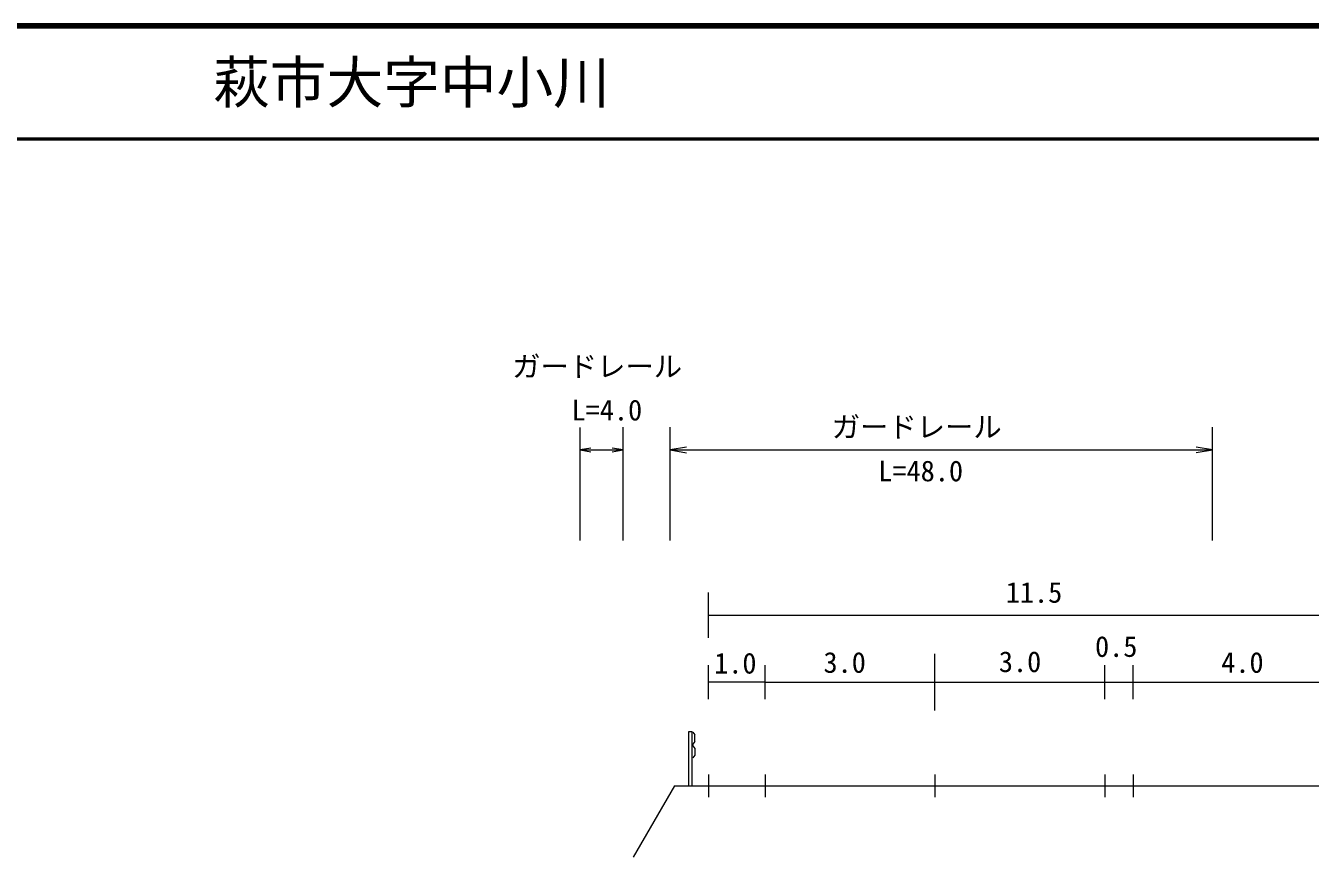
# Model space of a CAD drawing. Units: millimetres, scale not verified. Extents: x 40000 to 680000, y 20000 to 380000.
# Drawn here: x 388465 to 501866, y 306562 to 380000 of the extents above; entities that cross this region are included whole.
import ezdxf
from ezdxf.enums import TextEntityAlignment as Align

# ---------------------------------------------------------------- set-up
doc = ezdxf.new("R2010")
doc.units = ezdxf.units.MM
doc.header["$LTSCALE"] = 1000
for name, color, linetype, lineweight in [('M-STR-HTXT', 7, 'Continuous', 13), ('M-STR-STR3', 7, 'Continuous', 13), ('M-TTL', 2, 'Continuous', 140), ('M-TTL-LINE', 7, 'Continuous', 50), ('M-TTL-TXT', 7, 'Continuous', 13)]:
    doc.layers.add(name, color=color, linetype=linetype, lineweight=lineweight)
doc.styles.add('ＭＳ ゴシック', font='')
doc.styles.get('ＭＳ ゴシック').set_extended_font_data('MS Gothic')

# ---------------------------------------------------------------- blocks, each defined once
blk = doc.blocks.new('open_arrow')
at = {"color": 0, "linetype": 'Continuous', "lineweight": -2}
blk.add_lwpolyline([(7.5, 1.25), (0, 0), (7.5, -1.25)], dxfattribs=at)

msp = doc.modelspace()

# ---------------------------------------------------------------- linework, layer by layer
at = {"layer": 'M-STR-HTXT'}
for p, q in [((448733, 325941), (448733, 329941)), ((448733, 327941), (506233, 327941)), ((468733, 319522), (468733, 324522)), ((448733, 320522), (448733, 323522)), ((453733, 320522), (453733, 323522)), ((483733, 320522), (483733, 323522)), ((486233, 320522), (486233, 323522)), ((453733, 322022), (448733, 322022)), ((453733, 322022), (468733, 322022)), ((468733, 322022), (483733, 322022)), ((483733, 322022), (486233, 322022)), ((486233, 322022), (506233, 322022)), ((446999, 317677), (447299, 317677)), ((446999, 312877), (446999, 317677)), ((447299, 315277), (447299, 317677)), ((447299, 312877), (447299, 317677)), ((447359, 317602), (447539, 317377)), ((447539, 316777), (447359, 316552)), ((447359, 316402), (447359, 316552)), ((447359, 316402), (447539, 316177)), ((447539, 316777), (447539, 317377)), ((447539, 315577), (447359, 315352)), ((447539, 316177), (447539, 315577)), ((448733, 313877), (448733, 311877)), ((453733, 313877), (453733, 311877)), ((468733, 313877), (468733, 311877)), ((483733, 313877), (483733, 311877)), ((486233, 313877), (486233, 311877)), ((445733, 312877), (442087, 306562)), ((445733, 312877), (509233, 312877))]:
    msp.add_line(p, q, dxfattribs=at)
at = {"layer": 'M-STR-STR3'}
for p, q in [((437400, 334531), (437397, 344531)), ((441202, 334532), (441199, 344532)), ((445357, 334533), (445354, 344533)), ((493236, 334547), (493233, 344547)), ((437398, 342531), (441200, 342532)), ((445355, 342533), (493234, 342547))]:
    msp.add_line(p, q, dxfattribs=at)
at = {"layer": 'M-TTL'}
msp.add_line((680000, 380000), (40000, 380000), dxfattribs=at)
at = {"layer": 'M-TTL-LINE'}
msp.add_line((40000, 370000), (680000, 370000), dxfattribs=at)

# ---------------------------------------------------------------- block references
at = {"layer": 'M-STR-STR3'}
for p, xscale, yscale in [((437398, 342531), 129, 129), ((445355, 342533), 193, 193)]:
    msp.add_blockref('open_arrow', p, dxfattribs=dict(at, xscale=xscale, yscale=yscale))
at = {"layer": 'M-STR-STR3', "rotation": 180}
for p, xscale, yscale in [((441200, 342532), 129, 129), ((493234, 342547), 193, 193)]:
    msp.add_blockref('open_arrow', p, dxfattribs=dict(at, xscale=xscale, yscale=yscale))

# ---------------------------------------------------------------- texts
at = {"layer": 'M-STR-HTXT', "style": 'ＭＳ ゴシック'}
for s, p in [('11.5', (474983, 329958)), ('0.5', (482863, 325177)), ('1.0', (449237, 323706)), ('3.0', (458889, 323771)), ('3.0', (474372, 323836)), ('4.0', (494002, 323771))]:
    msp.add_text(s, height=1833, dxfattribs=at).set_placement(p, align=Align.MIDDLE_LEFT)
at = {"layer": 'M-STR-STR3', "style": 'ＭＳ ゴシック'}
for s, p in [('ガードレール', (431408, 348446)), ('L=4.0', (436650, 344591)), ('ガードレール', (459622, 343102)), ('L=48.0', (463731, 339217))]:
    msp.add_text(s, height=1833, dxfattribs=at).set_placement(p, align=Align.BOTTOM_LEFT)
at = {"layer": 'M-TTL-TXT', "style": 'ＭＳ ゴシック'}
msp.add_text('萩市大字中小川', height=3666, dxfattribs=at).set_placement((405024, 375000), align=Align.MIDDLE_LEFT)

doc.saveas('drawing.dxf')
